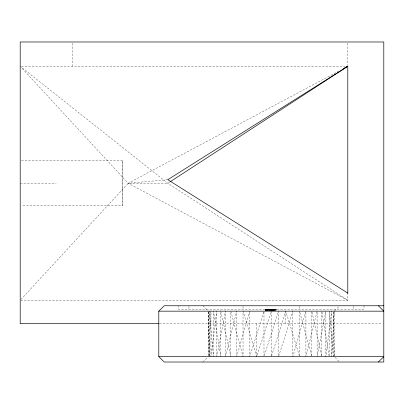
<?xml version="1.0" encoding="UTF-8"?>
<svg xmlns="http://www.w3.org/2000/svg" width="404" height="404" viewBox="0 0 404 404"><rect width="100%" height="100%" fill="white"/><g stroke="black" fill="none" stroke-linecap="round" stroke-linejoin="round"><path stroke-width="0.3" stroke-dasharray="2.02 1.52" d="M268.776 310.267L268.776 309.363L269.534 310.267L272.013 310.267L272.013 309.363L271.473 310.267L269.806 309.363L269.21 310.267L268.458 309.363L267.564 310.267L267.271 309.363L265.256 310.267L265.256 309.363L266.751 309.373L266.751 310.267L267.529 309.363L265.559 309.363L265.484 309.742L265.559 310.267L266.963 309.363L267.443 310.267L267.529 309.363L266.029 309.363L265.6 310.267L265.317 309.363L265.211 310.267L276.205 310.267L276.129 309.363L275.912 310.267L275.018 309.363L274.266 310.267L273.69 309.363L273.326 310.267L272.543 309.363L271.735 310.267L269.266 310.267L269.266 309.363L269.68 309.615M266.448 309.812L266.898 309.363L267.367 310.267L267.408 309.413L266.898 310.267C265.423 309.171 268.216 308.838 267.564 310.267L267.347 309.363L266.165 310.267L265.62 309.363L265.317 310.267L265.211 309.363L265.317 310.267L265.686 309.363L266.307 310.267L267.564 309.363L267.397 310.267L266.887 309.363L265.256 310.267L265.867 309.378L267.327 309.863L266.165 310.267L265.256 309.363L267.832 309.363L267.832 310.267L266.155 309.363L265.62 310.267L265.256 309.363L267.529 310.267L267.443 309.363L266.751 309.373L266.751 310.267L266.751 309.373L266.403 309.363L266.004 310.267L265.6 309.363L265.256 310.267L266.696 309.363L267.17 310.267L267.509 309.363L265.256 309.363L265.792 310.267L267.832 309.363L271.049 309.626L273.654 309.363L274.205 310.267L274.377 309.449L271.528 310.161C270.705 309.07 272.74 309.126 271.821 310.151L269.534 310.267L269.534 309.363L267.17 309.363L266.529 310.267L266.155 309.363L265.504 309.363L265.494 310.267L265.888 309.363L268.514 309.363L269.049 310.267L271.746 309.363L272.594 310.267L273.326 309.363L273.69 310.267L274.266 309.363L275.018 310.267L275.912 309.363L276.129 310.267L276.205 309.363M271.049 309.363L271.417 310.267L271.65 310.151L271.463 309.363L270.645 310.267L269.534 309.363L271.953 309.439L272.013 310.267L271.377 309.363L269.923 310.267L269.923 309.363L269.266 310.267L269.806 309.363L270.15 310.267L270.933 309.363L271.735 310.267L271.746 309.363L270.933 310.267L270.15 309.363L269.705 310.267L269.534 309.363L273.654 310.267L273.654 309.363L272.013 310.267L271.963 309.429L271.473 309.363L270.67 310.267L270.155 309.403L269.049 309.363L269.049 310.267L269.534 309.363L272.932 310.267L272.932 309.363L269.554 310.267L269.554 309.363L270.67 309.363L271.473 310.267L271.746 309.363L272.543 310.267L273.296 309.363L273.771 310.267L273.942 309.363L273.942 310.267L273.771 309.363L273.296 310.267L272.594 309.363L271.735 310.267L270.877 309.363L270.18 310.267L269.705 309.363L269.534 310.267L271.094 310.131M270.044 310.267L270.044 309.363L269.407 310.267L269.407 309.363L270.044 310.267L270.044 309.363L271.963 309.429M273.654 309.363L273.654 310.267L272.624 309.949L273.654 309.363L273.22 310.267L273.22 309.363L272.473 310.267L272.473 309.363L271.377 310.267L271.377 309.363M265.746 309.716L266.165 309.363L266.892 309.782L266.155 310.267L265.534 309.363L267.529 310.267L267.559 309.363L268.458 310.267L269.21 309.363L269.786 310.267L271.473 310.267L270.387 309.363L270.316 310.267L269.842 309.363L269.842 310.267L269.266 309.363L269.806 310.267L270.352 309.686L271.746 309.363L271.735 310.267M265.534 310.267L266.16 309.363L266.155 310.267L265.696 309.383L267.832 310.267M266.261 309.812L266.69 309.363L266.847 310.267L266.847 309.363L266.726 310.267L265.256 309.363L267.281 310.267L267.579 309.363L267.509 310.267L267.17 309.363L266.69 310.267L266.196 309.363L265.686 310.267L265.312 309.363L265.211 310.267M265.256 309.363L267.281 310.267L267.347 309.363L267.347 310.267L267.564 309.363L267.19 310.267L266.711 309.363L266.196 310.267L265.686 309.363L265.494 310.267L265.696 309.383L266.241 309.757L266.307 310.267L266.029 309.363L266.004 310.267L266.347 309.363L267.408 309.413L267.079 309.363L267.079 310.267L266.307 309.363L265.68 310.267L265.494 309.363L265.888 310.267L267.327 309.863M267.079 310.267L267.155 309.363L267.564 310.267L267.554 309.363L266.61 309.454L266.61 310.267L267.529 309.363L267.579 310.267L267.17 309.363L267.079 310.267L266.529 309.363L266.155 310.267L266.165 309.363L265.701 310.267L265.504 309.363L265.67 310.267L266.241 309.757L266.155 309.363L265.888 310.267L267.832 309.363L267.221 310.267L267.17 309.363L267.397 310.267L267.549 309.363L266.696 310.267L266.387 309.363L266.13 310.267L266.307 309.363L266.347 310.267M270.094 310.151L272.119 309.363L271.65 310.151L271.463 309.363L271.049 310.267M267.079 309.363L267.397 310.267L267.529 309.363L267.221 310.267L267.19 309.363L266.711 310.267L266.403 309.363L266.963 310.267L267.443 309.363M265.504 310.267L265.68 309.363L265.701 310.267M267.221 310.267L267.564 309.363L267.19 310.267L267.408 309.363L266.736 309.878M333.34 356.616L333.34 311.166L334.194 356.616L334.194 311.166L331.654 356.616L331.654 311.166L325.861 356.616L325.861 311.166L317.125 356.616L317.125 311.166L305.919 356.616L305.919 311.166L292.849 356.616L292.849 311.166L278.614 356.616L278.614 311.166L263.984 356.616L263.984 311.166L249.753 356.616L249.753 311.166L236.683 356.616L236.683 311.166L225.477 356.616L225.477 311.166L216.741 356.616L216.741 311.166L210.949 356.616L210.949 311.166L208.408 356.616L208.408 311.166L209.257 356.616L209.257 311.166L213.453 356.616L213.453 311.166L220.766 356.616L220.766 311.166L230.805 356.616L230.805 311.166L243.026 356.616L243.026 311.166L256.772 356.616L271.301 311.166L271.301 356.616L285.83 311.166L299.576 356.616L299.576 311.166L311.797 356.616L311.797 311.166L321.831 356.616L321.831 311.166L329.149 356.616L329.149 311.166L333.285 355.995M266.029 310.267L266.029 309.363L266.403 310.267L266.701 309.363L266.898 310.267L267.18 309.363L267.554 310.267L267.549 309.363L267.529 310.267L267.367 309.363L267.064 309.823L267.13 310.267L267.271 309.363L267.347 310.267M271.407 309.363L271.463 310.267L272.119 309.363M272.932 309.363L270.498 310.267L270.498 309.363L272.922 310.267L272.922 309.363L269.554 310.267L269.806 309.363L269.614 310.151M265.256 310.267L265.792 309.363L266.196 310.267L266.564 309.363L266.726 310.267L266.696 309.363L266.564 310.267L266.175 309.363L265.792 310.267L267.832 309.363M266.418 310.267L266.887 309.363L266.898 310.267M268.847 309.777L269.049 309.363L270.119 310.267L270.155 309.403L270.877 310.267L271.735 309.363M270.316 309.363L269.806 310.267L269.806 309.363L271.473 310.267M273.614 309.363L273.139 310.267L273.139 309.363L273.649 310.267L274.205 309.363L274.205 310.267L271.175 309.363L271.175 310.267L274.058 309.363L273.932 310.267M270.453 309.732L270.67 309.363L270.67 310.267M272.013 309.363L271.377 310.267M273.614 310.267L274.205 309.363L274.205 310.267L273.523 309.363L273.523 310.267L272.084 309.363L272.084 310.267L270.988 309.363L270.988 310.267L270.241 309.363L270.241 310.267L269.806 309.363L269.806 310.267L270.15 309.363L270.15 310.267M266.13 309.363L266.387 310.267L266.963 309.363L266.963 310.267M202.899 362.014L207.56 357.444M334.618 310.752L339.698 305.762M269.534 310.267L270.645 309.363L270.645 310.267M271.049 309.626L270.276 310.156L271.473 309.363L271.675 309.777M169.912 181.911L167.801 183.285L128.199 183.285L20.2 300.283L347.799 300.283L347.799 293.087M338.906 71.023L128.199 183.285L20.2 66.286M270.973 309.499L271.508 309.444M167.801 179.684L128.199 183.285L347.799 300.283L167.801 183.285L21.19 67.069M21.462 66.286L345.279 66.286M21.457 160.787L122.816 160.787L122.816 205.787L21.457 205.787M20.2 183.285L56.136 183.285M271.65 310.151L271.821 310.151M159.428 323.685L382.543 323.685M267.554 309.413L270.988 309.646M266.68 309.464L266.529 310.267M335.042 357.444L339.698 362.014M202.899 305.762L207.984 310.752M265.888 309.363L265.888 310.267L265.867 309.378L266.342 309.812M269.266 309.363L269.599 309.777M267.19 309.363L267.408 310.267M267.125 309.363L267.266 310.267M267.408 309.363L267.529 310.267M209.247 355.995L208.408 311.166M269.407 309.363L269.407 310.267M266.751 309.378L266.69 310.267M363.999 305.762L363.999 309.363L178.598 309.363L178.598 305.762M353.646 306.363L353.646 309.363M347.799 43.233L347.799 65.66M299.566 306.368L299.566 309.363M285.83 311.166L285.83 323.685M276.129 309.363L276.134 310.267M275.912 309.363L275.912 310.267M275.018 309.363L275.018 310.267M273.771 309.363L273.771 310.267M273.69 309.363L273.69 310.267M273.296 309.363L273.326 310.267M270.933 309.363L270.933 310.267M270.877 309.363L270.877 310.267M270.498 309.363L270.508 310.267M269.705 309.363L269.705 310.267M269.21 309.363L269.21 310.267M268.514 309.363L268.514 310.267M268.458 309.363L268.458 310.267M266.847 309.363L266.847 310.267M266.403 309.363L266.387 310.267M266.196 309.363L266.196 310.267M265.792 309.363L265.812 310.267M265.6 309.363L265.6 310.267M265.317 309.363L265.312 310.267M256.772 323.685L256.772 356.616M243.036 306.368L243.036 309.363M188.956 306.363L188.956 309.363M122.286 160.787L122.286 205.787M72.76 43.233L72.76 66.286M266.61 309.413L266.61 310.267L266.61 309.413M267.675 309.363L267.387 309.797L267.675 310.267L267.675 309.363M272.594 310.267L272.594 309.363L272.543 310.267"/><path stroke-width="0.61" d="M158.802 323.685L20.2 323.685L20.2 41.986L383.8 41.986L383.8 362.014L164.201 362.014L158.802 356.616L158.802 311.166L164.201 305.762L383.8 305.762M378.402 362.014L383.8 356.616L158.802 356.616M170.438 181.568L347.799 66.286L347.799 293.354M343.355 68.655L347.799 66.286L167.801 179.684L347.799 293.087M158.802 311.166L383.8 311.166L378.402 305.762"/></g></svg>
